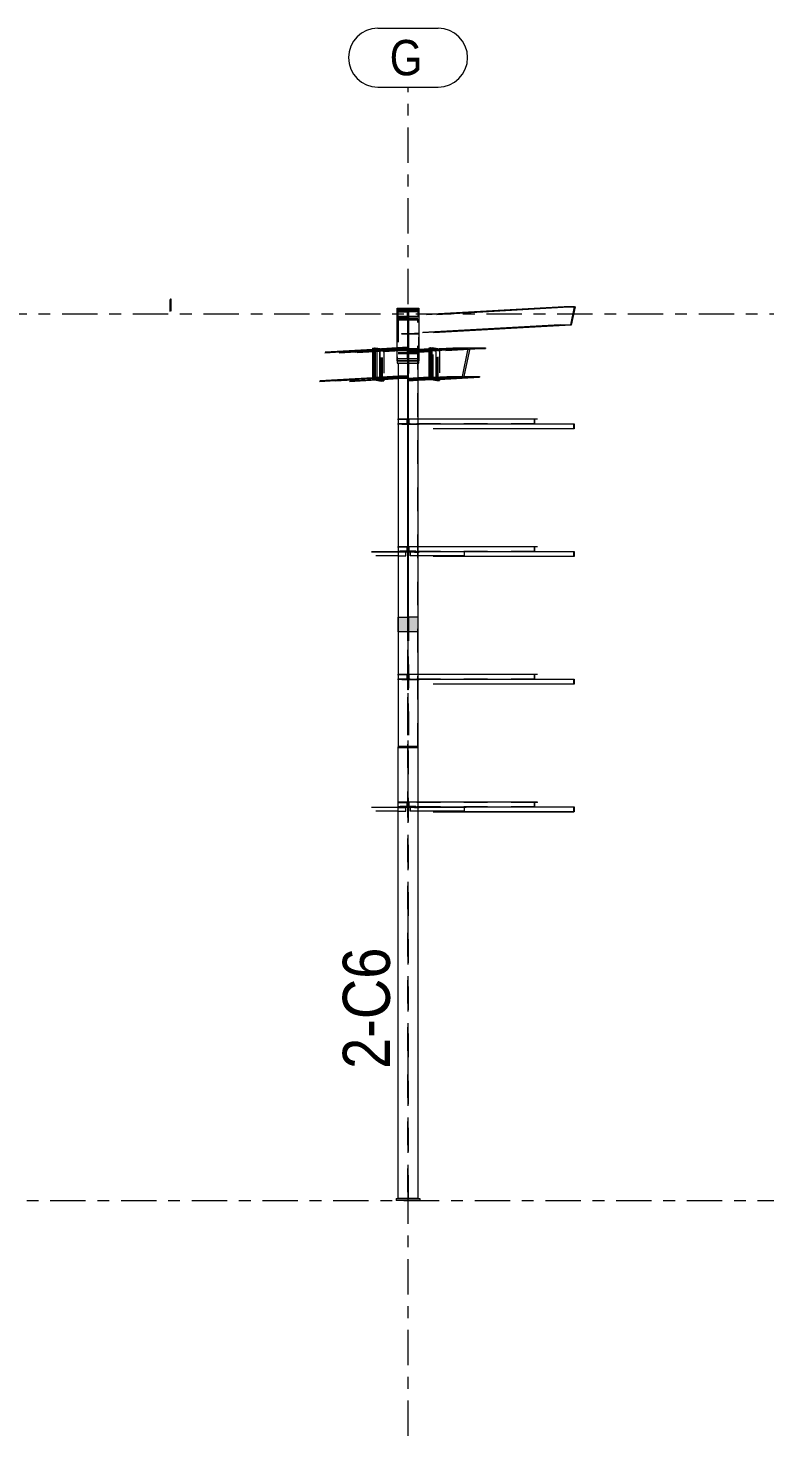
# Model space of a CAD drawing. Header units: millimetres. Extents: x -38 to 785, y -178 to 396.
# Drawn here: x 645.5 to 708.7, y -3.3 to 116.1 of the extents above; entities that cross this region are included whole.
import ezdxf

# ---------------------------------------------------------------- set-up
doc = ezdxf.new("R2010")
doc.units = ezdxf.units.MM
for name, pattern in [('XKITLINE00', [0]), ('XKITLINE02', [4, 2, -2]), ('XKITLINE03', [6, 3, -1, 1, -1])]:
    doc.linetypes.add(name, pattern=pattern)
for name, color, linetype, lineweight in [('Part', 2, 'Continuous', 0), ('PartMark', 7, 'Continuous', 0), ('S-grid', 1, 'Continuous', 0)]:
    doc.layers.add(name, color=color, linetype=linetype, lineweight=lineweight)
doc.styles.add('ARIAL', font='ARIAL.TTF')

# ---------------------------------------------------------------- blocks, each defined once
blk = doc.blocks.new('*A3')
at = {"layer": 'Part'}
blk.add_hatch(color=3, dxfattribs=at).paths.add_polyline_path([(677.67, 88.11), (677.67, 88.83), (677.74, 88.83), (677.74, 88.11)], flags=17)
blk = doc.blocks.new('*A4')
at = {"layer": 'Part'}
blk.add_hatch(color=3, dxfattribs=at).paths.add_polyline_path([(657.56, 93.13), (657.6, 93.12), (657.62, 93.09), (657.61, 93.05), (657.57, 93.03), (657.54, 93.04), (657.52, 93.08), (657.53, 93.11)], flags=17)
blk = doc.blocks.new('*A5')
at = {"layer": 'Part'}
blk.add_hatch(color=3, dxfattribs=at).paths.add_polyline_path([(676.79, 87.9), (676.79, 88.11), (678.62, 88.11), (678.62, 87.9)], flags=17)
blk = doc.blocks.new('*A6')
at = {"layer": 'Part'}
blk.add_hatch(color=3, dxfattribs=at).paths.add_polyline_path([(676.79, 87.69), (676.79, 87.9), (678.62, 87.9), (678.62, 87.69)], flags=17)
blk = doc.blocks.new('*A7')
at = {"layer": 'Part'}
blk.add_hatch(color=3, dxfattribs=at).paths.add_polyline_path([(690.94, 92.47), (690.94, 92.48), (691.87, 92.48), (691.55, 90.93), (690.62, 90.93), (690.62, 90.95), (691.51, 90.95), (691.83, 92.47)], flags=17)
blk = doc.blocks.new('*A8')
at = {"layer": 'Part'}
blk.add_hatch(color=3, dxfattribs=at).paths.add_polyline_path([(688.45, 82.94), (688.45, 82.56), (691.81, 82.56), (691.81, 82.14), (691.53, 82.14), (691.53, 82.15), (691.78, 82.15), (691.78, 82.54), (688.42, 82.54), (688.42, 82.96), (688.7, 82.96), (688.7, 82.94)], flags=17)
blk = doc.blocks.new('*A9')
at = {"layer": 'Part'}
blk.add_hatch(color=3, dxfattribs=at).paths.add_polyline_path([(688.45, 72.11), (688.45, 71.72), (691.81, 71.72), (691.81, 71.31), (691.53, 71.31), (691.53, 71.32), (691.78, 71.32), (691.78, 71.71), (688.42, 71.71), (688.42, 72.12), (688.7, 72.12), (688.7, 72.11)], flags=17)
blk = doc.blocks.new('*A10')
at = {"layer": 'Part'}
blk.add_hatch(color=3, dxfattribs=at).paths.add_polyline_path([(688.45, 61.28), (688.45, 60.89), (691.81, 60.89), (691.81, 60.47), (691.53, 60.47), (691.53, 60.49), (691.78, 60.49), (691.78, 60.87), (688.42, 60.87), (688.42, 61.29), (688.7, 61.29), (688.7, 61.28)], flags=17)
blk = doc.blocks.new('*A11')
at = {"layer": 'Part'}
blk.add_hatch(color=3, dxfattribs=at).paths.add_polyline_path([(688.45, 50.44), (688.45, 50.06), (691.81, 50.06), (691.81, 49.64), (691.53, 49.64), (691.53, 49.65), (691.78, 49.65), (691.78, 50.04), (688.42, 50.04), (688.42, 50.46), (688.7, 50.46), (688.7, 50.44)], flags=17)
blk = doc.blocks.new('*A12')
at = {"layer": 'Part'}
blk.add_hatch(color=3, dxfattribs=at).paths.add_polyline_path([(681.48, 88.94), (681.5, 89.01), (684.29, 89.01), (684.27, 88.94), (682.94, 88.94), (682.44, 86.58), (683.78, 86.58), (683.76, 86.5), (680.97, 86.5), (680.99, 86.58), (682.32, 86.58), (682.82, 88.94)], flags=17)
blk = doc.blocks.new('*A58')
at = {"layer": 'Part'}
blk.add_hatch(color=3, dxfattribs=at).paths.add_polyline_path([(677.75, 87.69), (677.75, 66.14), (678.54, 66.14), (678.54, 64.91), (676.88, 64.91), (676.88, 66.14), (677.67, 66.14), (677.67, 87.69)], flags=17)
blk = doc.blocks.new('*A91')
at = {"layer": 'Part'}
blk.add_hatch(color=3, dxfattribs=at).paths.add_polyline_path([(676.88, 92.07), (676.88, 92.18), (678.54, 92.18), (678.54, 92.07), (677.74, 92.07), (677.74, 88.94), (678.54, 88.94), (678.54, 88.83), (676.88, 88.83), (676.88, 88.94), (677.67, 88.94), (677.67, 92.07)], flags=17)
blk = doc.blocks.new('*A174')
at = {"layer": 'S-grid', "color": 1, "linetype": 'XKITLINE03', "lineweight": 0}
blk.add_line((594.36, 91.88), (708.74, 91.88), dxfattribs=at)
blk = doc.blocks.new('*A175')
at = {"layer": 'S-grid', "color": 1, "linetype": 'XKITLINE03', "lineweight": 0}
blk.add_line((-0.64, 16.67), (708.74, 16.67), dxfattribs=at)
blk = doc.blocks.new('*A193')
at = {"layer": 'Part', "color": 2, "linetype": 'XKITLINE00', "lineweight": 0}
for p, q in [((674.72, 88.8), (670.65, 88.56)), ((674.72, 88.87), (670.67, 88.63)), ((674.72, 88.73), (671.87, 88.56)), ((674.72, 86.39), (670.2, 86.12)), ((674.72, 86.46), (670.21, 86.2)), ((675.04, 86.26), (672.75, 86.12))]:
    blk.add_line(p, q, dxfattribs=at)
at = {"layer": 'Part', "color": 7, "linetype": 'XKITLINE02', "lineweight": 0}
for p, q in [((675.08, 88.74), (671.98, 88.56)), ((675.38, 88.69), (673.2, 88.56)), ((673.22, 88.63), (675.38, 88.76)), ((674.76, 88.88), (674.72, 88.87)), ((674.76, 88.8), (674.72, 88.8)), ((675.06, 88.75), (674.72, 88.73)), ((675.38, 88.76), (674.76, 88.88)), ((674.76, 88.88), (674.76, 88.8)), ((674.76, 88.8), (675.06, 88.75)), ((675.06, 88.75), (675.06, 86.41)), ((675.08, 86.4), (675.08, 88.74)), ((675.08, 88.74), (675.38, 88.69)), ((675.38, 88.69), (675.38, 88.76)), ((675.06, 86.41), (671.43, 86.2)), ((671.54, 86.2), (675.08, 86.4)), ((672.76, 86.2), (675.38, 86.35)), ((674.76, 86.46), (674.72, 86.46)), ((674.76, 86.39), (674.72, 86.39)), ((675.06, 86.41), (674.76, 86.46)), ((674.76, 86.46), (674.76, 86.39)), ((674.76, 86.39), (675.38, 86.28)), ((675.38, 86.28), (675.04, 86.26)), ((675.38, 86.35), (675.08, 86.4)), ((675.38, 86.28), (675.38, 86.35))]:
    blk.add_line(p, q, dxfattribs=at)
blk = doc.blocks.new('*A195')
at = {"layer": 'Part', "color": 2, "linetype": 'XKITLINE00', "lineweight": 0}
for p, q in [((677.67, 88.11), (677.67, 88.83)), ((677.67, 88.83), (677.74, 88.83)), ((677.74, 88.83), (677.74, 88.11)), ((677.74, 88.11), (677.67, 88.11))]:
    blk.add_line(p, q, dxfattribs=at)
at = {"layer": 'Part', "color": 7, "linetype": 'XKITLINE02', "lineweight": 0}
for p, q in [((677.67, 88.76), (677.74, 88.76)), ((677.67, 88.67), (677.74, 88.67))]:
    blk.add_line(p, q, dxfattribs=at)
blk = doc.blocks.new('*A196')
at = {"layer": 'Part', "color": 2, "linetype": 'XKITLINE00', "lineweight": 0}
for p, q in [((657.53, 93.11), (657.52, 93.08)), ((657.52, 92.09), (657.52, 93.08)), ((657.52, 93.08), (657.54, 93.04)), ((657.56, 93.13), (657.53, 93.11)), ((657.54, 93.04), (657.57, 93.03)), ((657.6, 93.12), (657.56, 93.13)), ((657.57, 93.03), (657.61, 93.05)), ((657.62, 93.09), (657.6, 93.12)), ((657.61, 93.05), (657.62, 93.09)), ((657.62, 92.1), (657.62, 93.09))]:
    blk.add_line(p, q, dxfattribs=at)
blk = doc.blocks.new('*A197')
at = {"layer": 'Part', "color": 2, "linetype": 'XKITLINE00', "lineweight": 0}
for p, q in [((676.79, 87.9), (676.79, 92.37)), ((676.79, 92.37), (678.62, 92.37)), ((678.62, 92.37), (678.62, 87.9)), ((676.79, 88.11), (678.62, 88.11)), ((678.62, 87.9), (676.79, 87.9))]:
    blk.add_line(p, q, dxfattribs=at)
at = {"layer": 'Part', "color": 7, "linetype": 'XKITLINE02', "lineweight": 0}
blk.add_line((676.79, 92.24), (678.62, 92.24), dxfattribs=at)
blk = doc.blocks.new('*A198')
at = {"layer": 'Part', "color": 7, "linetype": 'XKITLINE02', "lineweight": 0}
for p, q in [((676.79, 92.24), (676.79, 87.9)), ((678.62, 92.24), (676.79, 92.24)), ((676.79, 92.11), (678.62, 92.11)), ((678.62, 87.9), (678.62, 92.24))]:
    blk.add_line(p, q, dxfattribs=at)
at = {"layer": 'Part', "color": 2, "linetype": 'XKITLINE00', "lineweight": 0}
for p, q in [((676.79, 87.9), (676.79, 87.69)), ((676.79, 87.9), (678.62, 87.9)), ((676.79, 87.69), (678.62, 87.69)), ((678.62, 87.69), (678.62, 87.9))]:
    blk.add_line(p, q, dxfattribs=at)
blk = doc.blocks.new('*A199')
at = {"layer": 'Part', "color": 7, "linetype": 'XKITLINE02', "lineweight": 0}
for p, q in [((678.62, 88.86), (677.75, 88.82)), ((677.75, 88.82), (677.75, 86.18)), ((678.62, 88.79), (677.75, 88.74)), ((677.75, 88.67), (680.1, 88.79)), ((677.75, 88.67), (679.84, 88.78)), ((678.62, 88.72), (677.75, 88.67)), ((677.75, 88.6), (680.1, 88.72)), ((679.54, 88.91), (679.51, 88.91)), ((679.54, 88.84), (679.51, 88.83)), ((679.81, 88.78), (679.51, 88.76)), ((679.54, 88.84), (679.54, 88.91)), ((680.1, 88.79), (679.54, 88.91)), ((679.54, 88.84), (679.81, 88.78)), ((679.81, 86.44), (679.81, 88.78)), ((679.84, 88.78), (680.1, 88.72)), ((679.84, 86.44), (679.84, 88.78)), ((680.1, 88.72), (680.1, 88.79)), ((678.54, 86.45), (677.75, 86.4)), ((677.75, 86.33), (679.81, 86.44)), ((677.75, 86.33), (679.84, 86.44)), ((677.75, 86.26), (680.1, 86.38)), ((678.54, 86.37), (677.75, 86.33)), ((678.54, 86.23), (677.75, 86.18)), ((679.54, 86.5), (679.51, 86.5)), ((679.54, 86.42), (679.51, 86.42)), ((679.54, 86.42), (679.54, 86.5)), ((679.81, 86.44), (679.54, 86.5)), ((679.54, 86.42), (680.1, 86.31)), ((680.1, 86.31), (679.79, 86.29)), ((680.1, 86.38), (679.84, 86.44)), ((680.1, 86.31), (680.1, 86.38))]:
    blk.add_line(p, q, dxfattribs=at)
at = {"layer": 'Part', "color": 2, "linetype": 'XKITLINE00', "lineweight": 0}
for p, q in [((679.51, 88.91), (678.62, 88.86)), ((679.51, 88.83), (678.62, 88.79)), ((679.51, 88.76), (678.62, 88.72)), ((679.51, 86.5), (678.54, 86.45)), ((679.51, 86.42), (678.54, 86.37)), ((679.79, 86.29), (678.54, 86.23))]:
    blk.add_line(p, q, dxfattribs=at)
blk = doc.blocks.new('*A200')
at = {"layer": 'Part', "color": 2, "linetype": 'XKITLINE00', "lineweight": 0}
for p, q in [((677.67, 92.18), (677.67, 92.37)), ((677.67, 92.37), (677.75, 92.37)), ((677.75, 92.37), (677.75, 92.18))]:
    blk.add_line(p, q, dxfattribs=at)
at = {"layer": 'Part', "color": 7, "linetype": 'XKITLINE02', "lineweight": 0}
for p, q in [((677.67, 91.72), (677.67, 92.18)), ((677.75, 92.18), (677.75, 91.72)), ((677.75, 91.83), (677.67, 91.83)), ((677.67, 91.78), (677.75, 91.78)), ((677.75, 91.72), (677.67, 91.72))]:
    blk.add_line(p, q, dxfattribs=at)
blk = doc.blocks.new('*A201')
at = {"layer": 'Part', "color": 7, "linetype": 'XKITLINE02', "lineweight": 0}
for p, q in [((677.69, 82.5), (677.73, 82.5)), ((677.69, 81.67), (677.69, 82.5)), ((677.69, 82.5), (677.73, 82.5)), ((677.73, 82.5), (677.73, 81.67)), ((677.73, 81.67), (677.69, 81.67))]:
    blk.add_line(p, q, dxfattribs=at)
blk = doc.blocks.new('*A202')
at = {"layer": 'Part', "color": 7, "linetype": 'XKITLINE02', "lineweight": 0}
for p, q in [((677.17, 82.54), (678.25, 82.54)), ((677.17, 82.5), (677.17, 82.54)), ((677.17, 82.5), (677.17, 82.54)), ((678.25, 82.5), (677.17, 82.5)), ((678.25, 82.54), (678.25, 82.5)), ((678.65, 82.54), (678.25, 82.54)), ((678.25, 82.54), (678.25, 82.5)), ((678.54, 82.5), (678.25, 82.5))]:
    blk.add_line(p, q, dxfattribs=at)
at = {"layer": 'Part', "color": 2, "linetype": 'XKITLINE00', "lineweight": 0}
blk.add_line((678.65, 82.5), (678.54, 82.5), dxfattribs=at)
blk = doc.blocks.new('*A203')
at = {"layer": 'Part', "color": 2, "linetype": 'XKITLINE00', "lineweight": 0}
for p, q in [((674.72, 86.31), (674.72, 88.97)), ((674.72, 88.97), (674.83, 88.97)), ((674.83, 86.32), (674.83, 88.97)), ((674.85, 88.97), (674.83, 88.97)), ((674.83, 86.32), (674.72, 86.31)), ((674.72, 86.31), (675.42, 86.18)), ((675.52, 86.19), (674.83, 86.32)), ((675.42, 86.18), (675.52, 86.19)), ((675.52, 86.19), (675.52, 86.19))]:
    blk.add_line(p, q, dxfattribs=at)
at = {"layer": 'Part', "color": 7, "linetype": 'XKITLINE02', "lineweight": 0}
for p, q in [((675.42, 88.84), (674.72, 88.97)), ((675.52, 88.84), (674.85, 88.97)), ((675.42, 86.18), (675.42, 88.84)), ((675.52, 88.84), (675.42, 88.84)), ((675.52, 86.19), (675.52, 88.84))]:
    blk.add_line(p, q, dxfattribs=at)
blk = doc.blocks.new('*A204')
at = {"layer": 'Part', "color": 2, "linetype": 'XKITLINE00', "lineweight": 0}
for p, q in [((674.85, 88.97), (674.95, 88.98)), ((674.85, 86.32), (674.85, 88.97)), ((674.95, 86.33), (674.95, 88.98)), ((675.33, 88.91), (674.95, 88.98)), ((674.95, 86.33), (674.85, 86.32)), ((674.85, 86.32), (675.54, 86.19)), ((675.65, 86.2), (674.95, 86.33)), ((675.54, 86.19), (675.65, 86.2)), ((675.65, 86.29), (675.65, 86.2))]:
    blk.add_line(p, q, dxfattribs=at)
at = {"layer": 'Part', "color": 7, "linetype": 'XKITLINE02', "lineweight": 0}
for p, q in [((675.54, 88.84), (674.85, 88.97)), ((675.65, 88.85), (675.33, 88.91)), ((675.54, 88.84), (675.65, 88.85)), ((675.54, 86.19), (675.54, 88.84)), ((675.65, 88.85), (675.65, 86.29))]:
    blk.add_line(p, q, dxfattribs=at)
blk = doc.blocks.new('*A205')
at = {"layer": 'Part', "color": 2, "linetype": 'XKITLINE00', "lineweight": 0}
for p, q in [((676.79, 89), (675, 88.89)), ((676.79, 88.92), (675, 88.82)), ((675, 88.82), (675, 88.89)), ((675.29, 88.76), (675, 88.82)), ((676.79, 88.85), (675.29, 88.76)), ((675.29, 88.76), (675.29, 86.5)), ((676.88, 86.59), (675, 86.48)), ((676.88, 86.51), (675, 86.4)), ((675, 86.4), (675, 86.48)), ((675.61, 86.29), (675, 86.4)), ((676.88, 86.36), (675.61, 86.29))]:
    blk.add_line(p, q, dxfattribs=at)
at = {"layer": 'Part', "color": 7, "linetype": 'XKITLINE02', "lineweight": 0}
for p, q in [((675, 88.89), (675.61, 88.78)), ((675.31, 88.76), (677.67, 88.89)), ((675.61, 88.7), (675.31, 88.76)), ((675.31, 88.76), (675.31, 86.42)), ((675.61, 88.78), (677.67, 88.9)), ((675.61, 88.7), (677.67, 88.82)), ((675.61, 88.78), (675.61, 88.7)), ((677.67, 89.05), (676.79, 89)), ((677.67, 88.97), (676.79, 88.92)), ((677.67, 88.9), (676.79, 88.85)), ((677.67, 89.05), (677.67, 86.41)), ((675, 86.48), (675.29, 86.42)), ((675.29, 86.42), (677.67, 86.56)), ((675.29, 86.5), (675.29, 86.42)), ((675.31, 86.42), (677.67, 86.56)), ((675.31, 86.42), (675.61, 86.36)), ((677.67, 86.49), (675.61, 86.36)), ((675.61, 86.36), (675.61, 86.29)), ((677.67, 86.64), (676.88, 86.59)), ((677.67, 86.56), (676.88, 86.51)), ((677.67, 86.41), (676.88, 86.36))]:
    blk.add_line(p, q, dxfattribs=at)
blk = doc.blocks.new('*A206')
at = {"layer": 'Part', "color": 2, "linetype": 'XKITLINE00', "lineweight": 0}
for p, q in [((679.63, 86.36), (679.63, 89.01)), ((679.63, 89.01), (679.74, 89.01)), ((679.74, 86.36), (679.74, 89.01)), ((680.1, 88.94), (679.74, 89.01)), ((679.74, 86.36), (679.63, 86.36)), ((679.63, 86.36), (680.27, 86.22)), ((680.38, 86.23), (679.74, 86.36)), ((680.27, 86.22), (680.38, 86.23)), ((680.38, 86.32), (680.38, 86.23))]:
    blk.add_line(p, q, dxfattribs=at)
at = {"layer": 'Part', "color": 7, "linetype": 'XKITLINE02', "lineweight": 0}
for p, q in [((679.63, 89.01), (680.27, 88.88)), ((680.38, 88.88), (680.1, 88.94)), ((680.27, 86.22), (680.27, 88.88)), ((680.27, 88.88), (680.38, 88.88)), ((680.38, 88.88), (680.38, 86.32))]:
    blk.add_line(p, q, dxfattribs=at)
blk = doc.blocks.new('*A207')
at = {"layer": 'Part', "color": 2, "linetype": 'XKITLINE00', "lineweight": 0}
for p, q in [((679.51, 89), (679.62, 89.01)), ((679.51, 86.35), (679.51, 89)), ((679.62, 86.36), (679.62, 89.01)), ((679.63, 89), (679.62, 89.01)), ((679.62, 86.36), (679.51, 86.35)), ((679.51, 86.35), (680.14, 86.22)), ((680.25, 86.22), (679.62, 86.36)), ((680.14, 86.22), (680.25, 86.22)), ((680.25, 86.22), (680.25, 86.23))]:
    blk.add_line(p, q, dxfattribs=at)
at = {"layer": 'Part', "color": 7, "linetype": 'XKITLINE02', "lineweight": 0}
for p, q in [((679.51, 89), (680.14, 88.87)), ((680.25, 88.87), (679.63, 89)), ((680.14, 86.22), (680.14, 88.87)), ((680.25, 88.87), (680.14, 88.87)), ((680.25, 86.23), (680.25, 88.87))]:
    blk.add_line(p, q, dxfattribs=at)
blk = doc.blocks.new('*A208')
at = {"layer": 'Part', "color": 2, "linetype": 'XKITLINE00', "lineweight": 0}
for p, q in [((670.82, 88.65), (670.82, 88.64)), ((670.86, 88.65), (670.86, 88.65))]:
    blk.add_line(p, q, dxfattribs=at)
at = {"layer": 'Part', "color": 7, "linetype": 'XKITLINE02', "lineweight": 0}
for p, q in [((670.82, 88.64), (670.82, 88.63)), ((670.86, 88.64), (670.82, 88.64)), ((670.86, 88.65), (670.86, 88.64)), ((670.86, 88.63), (670.86, 88.64))]:
    blk.add_line(p, q, dxfattribs=at)
blk = doc.blocks.new('*A209')
at = {"layer": 'Part', "color": 7, "linetype": 'XKITLINE02', "lineweight": 0}
for p, q in [((677.75, 92.11), (677.67, 92.11)), ((677.67, 92.11), (677.67, 90.22)), ((677.75, 90.22), (677.75, 92.11)), ((677.67, 91.54), (677.75, 91.54)), ((677.75, 91.34), (677.67, 91.34)), ((677.67, 90.22), (677.75, 90.22))]:
    blk.add_line(p, q, dxfattribs=at)
blk = doc.blocks.new('*A210')
at = {"layer": 'Part', "color": 7, "linetype": 'XKITLINE02', "lineweight": 0}
for p, q in [((677.69, 89.34), (677.69, 90.17)), ((677.69, 90.17), (677.73, 90.17)), ((677.73, 90.17), (677.73, 90.17)), ((677.73, 90.17), (677.73, 89.34)), ((677.73, 89.34), (677.69, 89.34))]:
    blk.add_line(p, q, dxfattribs=at)
blk = doc.blocks.new('*A211')
at = {"layer": 'Part', "color": 7, "linetype": 'XKITLINE02', "lineweight": 0}
for p, q in [((677.17, 90.22), (678.25, 90.22)), ((677.17, 90.17), (677.17, 90.22)), ((677.17, 90.17), (677.17, 90.22)), ((678.25, 90.17), (677.17, 90.17)), ((678.25, 90.22), (678.25, 90.17)), ((678.62, 90.22), (678.25, 90.22)), ((678.25, 90.22), (678.25, 90.17)), ((678.62, 90.17), (678.25, 90.17))]:
    blk.add_line(p, q, dxfattribs=at)
at = {"layer": 'Part', "color": 2, "linetype": 'XKITLINE00', "lineweight": 0}
for p, q in [((678.65, 90.22), (678.62, 90.22)), ((678.65, 90.17), (678.62, 90.17))]:
    blk.add_line(p, q, dxfattribs=at)
blk = doc.blocks.new('*A212')
at = {"layer": 'Part', "color": 2, "linetype": 'XKITLINE00', "lineweight": 0}
for p, q in [((690.94, 92.47), (679.26, 91.81)), ((690.94, 92.48), (679.27, 91.83)), ((691.83, 92.47), (680.16, 91.81)), ((690.94, 92.48), (691.87, 92.48)), ((690.94, 92.47), (690.94, 92.48)), ((691.83, 92.47), (690.94, 92.47)), ((691.51, 90.95), (691.83, 92.47)), ((691.87, 92.48), (691.55, 90.93)), ((690.62, 90.93), (678.94, 90.28)), ((690.62, 90.95), (678.95, 90.29)), ((691.55, 90.93), (679.87, 90.28)), ((690.62, 90.93), (690.62, 90.95)), ((690.62, 90.95), (691.51, 90.95)), ((691.55, 90.93), (690.62, 90.93))]:
    blk.add_line(p, q, dxfattribs=at)
at = {"layer": 'Part', "color": 7, "linetype": 'XKITLINE02', "lineweight": 0}
for p, q in [((691.87, 92.48), (680.2, 91.83)), ((691.51, 90.95), (679.84, 90.3))]:
    blk.add_line(p, q, dxfattribs=at)
blk = doc.blocks.new('*A213')
at = {"layer": 'Part', "color": 7, "linetype": 'XKITLINE02', "lineweight": 0}
for p, q in [((677.78, 82.54), (677.78, 82.96)), ((678.54, 82.96), (677.78, 82.96)), ((678.54, 82.54), (677.78, 82.54)), ((677.79, 82.56), (677.79, 82.94)), ((688.45, 82.94), (677.79, 82.94)), ((688.45, 82.56), (677.79, 82.56)), ((677.84, 82.94), (677.84, 82.96))]:
    blk.add_line(p, q, dxfattribs=at)
at = {"layer": 'Part', "color": 2, "linetype": 'XKITLINE00', "lineweight": 0}
for p, q in [((688.7, 82.96), (678.54, 82.96)), ((691.78, 82.54), (678.54, 82.54)), ((688.42, 82.54), (688.42, 82.96)), ((688.7, 82.94), (688.45, 82.94)), ((688.45, 82.56), (688.45, 82.94)), ((688.45, 82.56), (691.81, 82.56)), ((688.7, 82.94), (688.7, 82.96)), ((691.78, 82.15), (691.78, 82.54)), ((691.81, 82.56), (691.81, 82.14)), ((679.85, 82.15), (691.78, 82.15)), ((691.81, 82.14), (679.85, 82.14)), ((691.53, 82.14), (691.53, 82.15))]:
    blk.add_line(p, q, dxfattribs=at)
blk = doc.blocks.new('*A214')
at = {"layer": 'Part', "color": 7, "linetype": 'XKITLINE02', "lineweight": 0}
for p, q in [((677.78, 71.71), (677.78, 72.12)), ((678.54, 72.12), (677.78, 72.12)), ((682.11, 71.71), (677.78, 71.71)), ((677.79, 71.72), (677.79, 72.11)), ((688.45, 72.11), (677.79, 72.11)), ((688.45, 71.72), (677.79, 71.72)), ((677.84, 72.11), (677.84, 72.12))]:
    blk.add_line(p, q, dxfattribs=at)
at = {"layer": 'Part', "color": 2, "linetype": 'XKITLINE00', "lineweight": 0}
for p, q in [((688.7, 72.12), (678.54, 72.12)), ((691.78, 71.71), (682.11, 71.71)), ((688.42, 71.71), (688.42, 72.12)), ((688.7, 72.11), (688.45, 72.11)), ((688.45, 71.72), (688.45, 72.11)), ((688.45, 71.72), (691.81, 71.72)), ((688.7, 72.11), (688.7, 72.12)), ((691.78, 71.32), (691.78, 71.71)), ((691.81, 71.72), (691.81, 71.31)), ((679.85, 71.32), (691.78, 71.32)), ((691.81, 71.31), (679.85, 71.31)), ((691.53, 71.31), (691.53, 71.32))]:
    blk.add_line(p, q, dxfattribs=at)
blk = doc.blocks.new('*A215')
at = {"layer": 'Part', "color": 7, "linetype": 'XKITLINE02', "lineweight": 0}
for p, q in [((677.78, 60.87), (677.78, 61.29)), ((678.54, 61.29), (677.78, 61.29)), ((677.79, 60.89), (677.79, 61.28)), ((688.45, 61.28), (677.79, 61.28)), ((677.84, 61.28), (677.84, 61.29)), ((678.54, 60.87), (677.78, 60.87)), ((688.45, 60.89), (677.79, 60.89))]:
    blk.add_line(p, q, dxfattribs=at)
at = {"layer": 'Part', "color": 2, "linetype": 'XKITLINE00', "lineweight": 0}
for p, q in [((688.7, 61.29), (678.54, 61.29)), ((688.42, 60.87), (688.42, 61.29)), ((688.7, 61.28), (688.45, 61.28)), ((688.45, 60.89), (688.45, 61.28)), ((688.7, 61.28), (688.7, 61.29)), ((691.78, 60.87), (678.54, 60.87)), ((679.85, 60.49), (691.78, 60.49)), ((691.81, 60.47), (679.85, 60.47)), ((688.45, 60.89), (691.81, 60.89)), ((691.53, 60.47), (691.53, 60.49)), ((691.78, 60.49), (691.78, 60.87)), ((691.81, 60.89), (691.81, 60.47))]:
    blk.add_line(p, q, dxfattribs=at)
blk = doc.blocks.new('*A216')
at = {"layer": 'Part', "color": 7, "linetype": 'XKITLINE02', "lineweight": 0}
for p, q in [((677.78, 50.04), (677.78, 50.46)), ((678.54, 50.46), (677.78, 50.46)), ((677.79, 50.06), (677.79, 50.44)), ((688.45, 50.44), (677.79, 50.44)), ((677.84, 50.44), (677.84, 50.46)), ((682.11, 50.04), (677.78, 50.04)), ((688.45, 50.06), (677.79, 50.06))]:
    blk.add_line(p, q, dxfattribs=at)
at = {"layer": 'Part', "color": 2, "linetype": 'XKITLINE00', "lineweight": 0}
for p, q in [((688.7, 50.46), (678.54, 50.46)), ((688.42, 50.04), (688.42, 50.46)), ((688.7, 50.44), (688.45, 50.44)), ((688.45, 50.06), (688.45, 50.44)), ((688.7, 50.44), (688.7, 50.46)), ((679.85, 49.65), (691.78, 49.65)), ((691.81, 49.64), (679.85, 49.64)), ((688.42, 50.04), (682.11, 50.04)), ((691.78, 50.04), (688.42, 50.04)), ((688.45, 50.06), (691.81, 50.06)), ((691.53, 49.64), (691.53, 49.65)), ((691.78, 49.65), (691.78, 50.04)), ((691.81, 50.06), (691.81, 49.64))]:
    blk.add_line(p, q, dxfattribs=at)
blk = doc.blocks.new('*A217')
at = {"layer": 'Part', "color": 2, "linetype": 'XKITLINE00', "lineweight": 0}
for p, q in [((679.78, 88.92), (681.5, 89.01)), ((679.78, 88.85), (681.48, 88.94)), ((679.78, 88.85), (679.78, 88.92)), ((680.05, 88.79), (679.78, 88.85)), ((680.05, 88.79), (682.82, 88.94)), ((680.05, 88.79), (680.05, 86.53)), ((681.48, 88.94), (681.5, 89.01)), ((682.82, 88.94), (681.48, 88.94)), ((681.5, 89.01), (684.29, 89.01)), ((682.32, 86.58), (682.82, 88.94)), ((682.94, 88.94), (682.44, 86.58)), ((684.27, 88.94), (682.92, 88.87)), ((682.94, 88.94), (684.27, 88.94)), ((684.29, 89.01), (684.27, 88.94)), ((679.78, 86.51), (680.99, 86.58)), ((679.78, 86.44), (679.78, 86.51)), ((679.78, 86.44), (680.97, 86.5)), ((680.34, 86.32), (679.78, 86.44)), ((680.34, 86.32), (683.76, 86.5)), ((680.97, 86.5), (680.99, 86.58)), ((683.76, 86.5), (680.97, 86.5)), ((680.99, 86.58), (682.32, 86.58)), ((682.44, 86.58), (683.78, 86.58)), ((683.78, 86.58), (683.76, 86.5))]:
    blk.add_line(p, q, dxfattribs=at)
at = {"layer": 'Part', "color": 7, "linetype": 'XKITLINE02', "lineweight": 0}
for p, q in [((679.78, 88.92), (680.34, 88.81)), ((680.07, 88.79), (682.94, 88.94)), ((680.34, 88.73), (680.07, 88.79)), ((680.07, 88.79), (680.07, 86.45)), ((680.34, 88.81), (684.29, 89.01)), ((682.92, 88.87), (680.34, 88.73)), ((680.34, 88.81), (680.34, 88.73)), ((679.78, 86.51), (680.05, 86.46)), ((680.05, 86.46), (682.32, 86.58)), ((680.05, 86.53), (680.05, 86.46)), ((680.07, 86.45), (682.44, 86.58)), ((680.07, 86.45), (680.34, 86.39)), ((680.34, 86.39), (683.78, 86.58)), ((680.34, 86.39), (680.34, 86.32))]:
    blk.add_line(p, q, dxfattribs=at)
blk = doc.blocks.new('*A418')
at = {"layer": 'Part', "color": 7, "linetype": 'XKITLINE02', "lineweight": 0}
for p, q in [((677.75, 88.43), (677.67, 88.43)), ((677.67, 88.43), (677.67, 87.69)), ((677.67, 88.39), (677.75, 88.39)), ((677.75, 87.69), (677.75, 88.43)), ((677.67, 66.14), (677.67, 55.18)), ((677.75, 66.14), (677.75, 55.18)), ((678.54, 55.18), (676.88, 55.18))]:
    blk.add_line(p, q, dxfattribs=at)
at = {"layer": 'Part', "color": 2, "linetype": 'XKITLINE00', "lineweight": 0}
for p, q in [((677.67, 87.69), (677.75, 87.69)), ((677.67, 87.69), (677.67, 66.14)), ((677.75, 66.14), (677.75, 87.69)), ((676.88, 64.91), (676.88, 66.14)), ((676.88, 66.14), (677.67, 66.14)), ((678.54, 66.14), (677.75, 66.14)), ((678.54, 66.14), (678.54, 64.91)), ((676.88, 64.91), (676.88, 55.16)), ((678.54, 64.91), (676.88, 64.91)), ((678.54, 64.91), (678.54, 55.16)), ((676.88, 55.16), (678.54, 55.16))]:
    blk.add_line(p, q, dxfattribs=at)
blk = doc.blocks.new('*A419')
at = {"layer": 'Part', "color": 2, "linetype": 'XKITLINE00', "lineweight": 0}
for p, q in [((676.71, 16.83), (678.71, 16.83)), ((676.71, 16.83), (676.71, 16.67)), ((678.71, 16.83), (678.71, 16.67)), ((678.71, 16.67), (676.71, 16.67))]:
    blk.add_line(p, q, dxfattribs=at)
blk = doc.blocks.new('*A420')
at = {"layer": 'Part', "color": 2, "linetype": 'XKITLINE00', "lineweight": 0}
for p, q in [((674.62, 50.04), (676.88, 50.04)), ((676.88, 50.02), (674.62, 50.02)), ((676.88, 49.71), (674.98, 49.71))]:
    blk.add_line(p, q, dxfattribs=at)
at = {"layer": 'Part', "color": 7, "linetype": 'XKITLINE02', "lineweight": 0}
for p, q in [((677.52, 50.04), (676.88, 50.04)), ((676.88, 50.02), (677.5, 50.02)), ((676.88, 49.71), (677.52, 49.71)), ((677.23, 50.02), (677.23, 50.04)), ((677.5, 50.02), (677.5, 49.71)), ((677.52, 49.71), (677.52, 50.04))]:
    blk.add_line(p, q, dxfattribs=at)
blk = doc.blocks.new('*A421')
at = {"layer": 'Part', "color": 7, "linetype": 'XKITLINE02', "lineweight": 0}
for p, q in [((677.17, 60.87), (678.25, 60.87)), ((677.17, 60.83), (677.17, 60.87)), ((677.17, 60.83), (677.17, 60.87)), ((678.25, 60.83), (677.17, 60.83)), ((678.25, 60.87), (678.25, 60.83)), ((678.65, 60.87), (678.25, 60.87)), ((678.25, 60.87), (678.25, 60.83)), ((678.54, 60.83), (678.25, 60.83))]:
    blk.add_line(p, q, dxfattribs=at)
at = {"layer": 'Part', "color": 2, "linetype": 'XKITLINE00', "lineweight": 0}
blk.add_line((678.65, 60.83), (678.54, 60.83), dxfattribs=at)
blk = doc.blocks.new('*A422')
at = {"layer": 'Part', "color": 7, "linetype": 'XKITLINE02', "lineweight": 0}
for p, q in [((677.69, 60.83), (677.73, 60.83)), ((677.69, 60), (677.69, 60.83)), ((677.69, 60.83), (677.73, 60.83)), ((677.73, 60), (677.69, 60)), ((677.73, 60.83), (677.73, 60))]:
    blk.add_line(p, q, dxfattribs=at)
blk = doc.blocks.new('*A423')
at = {"layer": 'Part', "color": 7, "linetype": 'XKITLINE02', "lineweight": 0}
for p, q in [((677.17, 50.04), (678.25, 50.04)), ((677.17, 50), (677.17, 50.04)), ((677.17, 50), (677.17, 50.04)), ((678.25, 50), (677.17, 50)), ((678.25, 50.04), (678.25, 50)), ((678.65, 50.04), (678.25, 50.04)), ((678.25, 50.04), (678.25, 50)), ((678.25, 50), (678.65, 50))]:
    blk.add_line(p, q, dxfattribs=at)
blk = doc.blocks.new('*A424')
at = {"layer": 'Part', "color": 7, "linetype": 'XKITLINE02', "lineweight": 0}
for p, q in [((677.69, 50), (677.73, 50)), ((677.69, 49.17), (677.69, 50)), ((677.69, 50), (677.73, 50)), ((677.73, 49.17), (677.69, 49.17)), ((677.73, 50), (677.73, 49.17))]:
    blk.add_line(p, q, dxfattribs=at)
blk = doc.blocks.new('*A425')
at = {"layer": 'Part', "color": 7, "linetype": 'XKITLINE02', "lineweight": 0}
for p, q in [((678.37, 50.08), (677.75, 50.08)), ((677.75, 50.08), (677.75, 50.04)), ((677.75, 50.04), (678.37, 50.04)), ((677.87, 50.04), (677.87, 50.08)), ((678.37, 50.04), (678.37, 50.08))]:
    blk.add_line(p, q, dxfattribs=at)
blk = doc.blocks.new('*A426')
at = {"layer": 'Part', "color": 7, "linetype": 'XKITLINE02', "lineweight": 0}
for p, q in [((677.67, 50.08), (677.05, 50.08)), ((677.05, 50.08), (677.05, 50.04)), ((677.05, 50.04), (677.67, 50.04)), ((677.55, 50.04), (677.55, 50.08)), ((677.67, 50.04), (677.67, 50.08))]:
    blk.add_line(p, q, dxfattribs=at)
blk = doc.blocks.new('*A427')
at = {"layer": 'Part', "color": 7, "linetype": 'XKITLINE02', "lineweight": 0}
for p, q in [((677.89, 50.04), (677.89, 49.71)), ((678.54, 50.04), (677.89, 50.04)), ((677.89, 49.71), (677.89, 50.02)), ((678.54, 50.02), (677.89, 50.02)), ((677.89, 49.71), (677.89, 49.71)), ((678.54, 49.71), (677.89, 49.71)), ((678.02, 50.02), (678.02, 50.04)), ((682.63, 50.04), (682.11, 50.04)), ((682.49, 49.71), (682.49, 50.04))]:
    blk.add_line(p, q, dxfattribs=at)
at = {"layer": 'Part', "color": 2, "linetype": 'XKITLINE00', "lineweight": 0}
for p, q in [((682.11, 50.04), (678.54, 50.04)), ((682.63, 50.02), (678.54, 50.02)), ((682.5, 49.71), (678.54, 49.71)), ((682.5, 49.71), (682.5, 50.02)), ((682.63, 50.04), (682.63, 50.02))]:
    blk.add_line(p, q, dxfattribs=at)
blk = doc.blocks.new('*A428')
at = {"layer": 'Part', "color": 7, "linetype": 'XKITLINE02', "lineweight": 0}
for p, q in [((677.67, 55.18), (676.92, 55.18)), ((676.92, 55.18), (676.92, 55.09)), ((676.92, 55.09), (677.67, 55.09)), ((677.55, 55.18), (677.55, 55.09)), ((677.67, 55.09), (677.67, 55.18))]:
    blk.add_line(p, q, dxfattribs=at)
blk = doc.blocks.new('*A429')
at = {"layer": 'Part', "color": 7, "linetype": 'XKITLINE02', "lineweight": 0}
for p, q in [((678.5, 55.18), (677.75, 55.18)), ((677.75, 55.18), (677.75, 55.09)), ((677.75, 55.09), (678.5, 55.09)), ((677.87, 55.18), (677.87, 55.09)), ((678.5, 55.09), (678.5, 55.18))]:
    blk.add_line(p, q, dxfattribs=at)
blk = doc.blocks.new('*A430')
at = {"layer": 'Part', "color": 2, "linetype": 'XKITLINE00', "lineweight": 0}
for p, q in [((674.62, 71.71), (676.88, 71.71)), ((676.88, 71.69), (674.62, 71.69)), ((676.88, 71.37), (674.98, 71.37))]:
    blk.add_line(p, q, dxfattribs=at)
at = {"layer": 'Part', "color": 7, "linetype": 'XKITLINE02', "lineweight": 0}
for p, q in [((677.52, 71.71), (676.88, 71.71)), ((676.88, 71.69), (677.5, 71.69)), ((677.23, 71.69), (677.23, 71.71)), ((677.5, 71.69), (677.5, 71.37)), ((677.52, 71.37), (677.52, 71.71)), ((676.88, 71.37), (677.52, 71.37))]:
    blk.add_line(p, q, dxfattribs=at)
blk = doc.blocks.new('*A431')
at = {"layer": 'Part', "color": 7, "linetype": 'XKITLINE02', "lineweight": 0}
for p, q in [((678.37, 71.75), (677.75, 71.75)), ((677.75, 71.75), (677.75, 71.71)), ((677.75, 71.71), (678.37, 71.71)), ((677.87, 71.71), (677.87, 71.75)), ((678.37, 71.71), (678.37, 71.75))]:
    blk.add_line(p, q, dxfattribs=at)
blk = doc.blocks.new('*A432')
at = {"layer": 'Part', "color": 7, "linetype": 'XKITLINE02', "lineweight": 0}
for p, q in [((677.67, 71.75), (677.05, 71.75)), ((677.05, 71.75), (677.05, 71.71)), ((677.05, 71.71), (677.67, 71.71)), ((677.55, 71.71), (677.55, 71.75)), ((677.67, 71.71), (677.67, 71.75))]:
    blk.add_line(p, q, dxfattribs=at)
blk = doc.blocks.new('*A433')
at = {"layer": 'Part', "color": 7, "linetype": 'XKITLINE02', "lineweight": 0}
for p, q in [((677.89, 71.71), (677.89, 71.37)), ((678.54, 71.71), (677.89, 71.71)), ((677.89, 71.37), (677.89, 71.69)), ((678.54, 71.69), (677.89, 71.69)), ((678.02, 71.69), (678.02, 71.71)), ((682.63, 71.71), (682.11, 71.71)), ((682.49, 71.37), (682.49, 71.71)), ((677.89, 71.37), (677.89, 71.37)), ((678.54, 71.37), (677.89, 71.37))]:
    blk.add_line(p, q, dxfattribs=at)
at = {"layer": 'Part', "color": 2, "linetype": 'XKITLINE00', "lineweight": 0}
for p, q in [((682.11, 71.71), (678.54, 71.71)), ((682.63, 71.69), (678.54, 71.69)), ((682.5, 71.37), (682.5, 71.69)), ((682.63, 71.71), (682.63, 71.69)), ((682.5, 71.37), (678.54, 71.37))]:
    blk.add_line(p, q, dxfattribs=at)
blk = doc.blocks.new('*A434')
at = {"layer": 'Part', "color": 7, "linetype": 'XKITLINE02', "lineweight": 0}
for p, q in [((677.17, 71.71), (678.25, 71.71)), ((677.17, 71.67), (677.17, 71.71)), ((677.17, 71.67), (677.17, 71.71)), ((678.25, 71.67), (677.17, 71.67)), ((678.25, 71.71), (678.25, 71.67)), ((678.65, 71.71), (678.25, 71.71)), ((678.25, 71.71), (678.25, 71.67)), ((678.25, 71.67), (678.65, 71.67))]:
    blk.add_line(p, q, dxfattribs=at)
blk = doc.blocks.new('*A435')
at = {"layer": 'Part', "color": 7, "linetype": 'XKITLINE02', "lineweight": 0}
for p, q in [((677.69, 71.67), (677.73, 71.67)), ((677.69, 70.83), (677.69, 71.67)), ((677.69, 71.67), (677.73, 71.67)), ((677.73, 71.67), (677.73, 70.83)), ((677.73, 70.83), (677.69, 70.83))]:
    blk.add_line(p, q, dxfattribs=at)
blk = doc.blocks.new('*A545')
at = {"layer": 'S-grid', "color": 1, "linetype": 'XKITLINE03', "lineweight": 0}
blk.add_line((677.71, -3.3), (677.71, 111.12), dxfattribs=at)
at = {"layer": 'S-grid', "color": 3, "style": 'ARIAL', "width": 0.85}
blk.add_text('G', height=3, dxfattribs=at).set_placement((676.15, 112.12))
blk = doc.blocks.new('*A553')
at = {"layer": 'Part', "color": 2, "linetype": 'XKITLINE00', "lineweight": 0}
for p, q in [((676.88, 92.07), (676.88, 92.18)), ((676.88, 92.18), (678.54, 92.18)), ((676.88, 91.61), (676.88, 92.07)), ((676.88, 92.07), (677.67, 92.07)), ((677.67, 92.07), (677.67, 88.94)), ((677.74, 92.07), (677.74, 88.94)), ((678.54, 92.07), (677.74, 92.07)), ((678.54, 92.18), (678.54, 91.61)), ((676.88, 91.61), (677.67, 91.61)), ((678.54, 91.61), (677.74, 91.61)), ((677.67, 88.94), (676.88, 88.94)), ((676.88, 88.94), (676.88, 88.75)), ((676.88, 88.83), (678.54, 88.83)), ((677.67, 88.75), (676.88, 88.75)), ((677.74, 88.94), (678.54, 88.94)), ((678.54, 88.75), (677.74, 88.75)), ((678.54, 88.94), (678.54, 88.75))]:
    blk.add_line(p, q, dxfattribs=at)
at = {"layer": 'Part', "color": 7, "linetype": 'XKITLINE02', "lineweight": 0}
for p, q in [((676.88, 91.7), (678.54, 91.7)), ((676.88, 88.84), (677.67, 88.84)), ((677.67, 88.94), (677.67, 88.84)), ((677.74, 88.75), (677.67, 88.75)), ((677.74, 88.84), (677.74, 88.94)), ((678.54, 88.84), (677.74, 88.84))]:
    blk.add_line(p, q, dxfattribs=at)
blk = doc.blocks.new('*A558')
at = {"layer": 'Part', "color": 2, "linetype": 'XKITLINE00', "lineweight": 0}
for p, q in [((676.82, 82.96), (676.88, 82.96)), ((676.88, 82.54), (676.82, 82.54))]:
    blk.add_line(p, q, dxfattribs=at)
at = {"layer": 'Part', "color": 7, "linetype": 'XKITLINE02', "lineweight": 0}
for p, q in [((676.85, 82.94), (677.7, 82.94)), ((677.88, 82.56), (676.85, 82.56)), ((677.7, 82.96), (676.88, 82.96)), ((677.88, 82.54), (676.88, 82.54)), ((677.64, 82.54), (677.64, 82.96)), ((677.64, 82.56), (677.64, 82.94)), ((677.7, 82.94), (677.7, 82.96))]:
    blk.add_line(p, q, dxfattribs=at)
blk = doc.blocks.new('*A559')
at = {"layer": 'Part', "color": 2, "linetype": 'XKITLINE00', "lineweight": 0}
blk.add_line((676.82, 72.12), (676.88, 72.12), dxfattribs=at)
at = {"layer": 'Part', "color": 7, "linetype": 'XKITLINE02', "lineweight": 0}
for p, q in [((677.88, 71.71), (676.82, 71.71)), ((676.85, 72.11), (677.7, 72.11)), ((677.88, 71.72), (676.85, 71.72)), ((677.7, 72.12), (676.88, 72.12)), ((677.64, 71.71), (677.64, 72.12)), ((677.64, 71.72), (677.64, 72.11)), ((677.7, 72.11), (677.7, 72.12))]:
    blk.add_line(p, q, dxfattribs=at)
blk = doc.blocks.new('*A560')
at = {"layer": 'Part', "color": 2, "linetype": 'XKITLINE00', "lineweight": 0}
for p, q in [((676.82, 61.29), (676.88, 61.29)), ((676.88, 60.87), (676.82, 60.87))]:
    blk.add_line(p, q, dxfattribs=at)
at = {"layer": 'Part', "color": 7, "linetype": 'XKITLINE02', "lineweight": 0}
for p, q in [((676.85, 61.28), (677.7, 61.28)), ((677.7, 61.29), (676.88, 61.29)), ((677.64, 60.87), (677.64, 61.29)), ((677.64, 60.89), (677.64, 61.28)), ((677.7, 61.28), (677.7, 61.29)), ((677.88, 60.89), (676.85, 60.89)), ((677.88, 60.87), (676.88, 60.87))]:
    blk.add_line(p, q, dxfattribs=at)
blk = doc.blocks.new('*A561')
at = {"layer": 'Part', "color": 2, "linetype": 'XKITLINE00', "lineweight": 0}
blk.add_line((676.82, 50.46), (676.88, 50.46), dxfattribs=at)
at = {"layer": 'Part', "color": 7, "linetype": 'XKITLINE02', "lineweight": 0}
for p, q in [((676.85, 50.44), (677.7, 50.44)), ((677.7, 50.46), (676.88, 50.46)), ((677.64, 50.04), (677.64, 50.46)), ((677.64, 50.06), (677.64, 50.44)), ((677.7, 50.44), (677.7, 50.46)), ((677.88, 50.04), (676.82, 50.04)), ((677.88, 50.06), (676.85, 50.06))]:
    blk.add_line(p, q, dxfattribs=at)
blk = doc.blocks.new('*A562')
at = {"layer": 'Part', "color": 7, "linetype": 'XKITLINE02', "lineweight": 0}
for p, q in [((676.88, 91.47), (676.88, 87.69)), ((678.54, 91.47), (676.88, 91.47)), ((676.88, 91.37), (677.67, 91.37)), ((677.67, 91.37), (677.67, 16.83)), ((677.75, 16.83), (677.75, 91.37)), ((677.75, 91.37), (678.54, 91.37)), ((678.54, 55.16), (678.54, 91.47)), ((676.88, 88.6), (677.67, 88.6)), ((676.88, 88.51), (678.54, 88.51)), ((677.75, 88.6), (678.54, 88.6)), ((676.88, 66.14), (676.88, 55.16)), ((678.54, 66.14), (678.54, 55.16)), ((678.54, 16.83), (676.88, 16.83))]:
    blk.add_line(p, q, dxfattribs=at)
at = {"layer": 'Part', "color": 2, "linetype": 'XKITLINE00', "lineweight": 0}
for p, q in [((676.88, 87.69), (676.88, 66.14)), ((678.54, 87.69), (678.54, 66.14)), ((676.88, 16.83), (676.88, 55.16)), ((678.54, 55.16), (678.54, 16.83))]:
    blk.add_line(p, q, dxfattribs=at)
blk = doc.blocks.new('*A580')
at = {"layer": 'S-grid', "color": 1, "linetype": 'XKITLINE00', "lineweight": 0}
for p, q in [((675.15, 116.12), (680.26, 116.12)), ((675.15, 111.12), (680.26, 111.12))]:
    blk.add_line(p, q, dxfattribs=at)
for centre, start, end in [((675.15, 113.62), 90, 270), ((680.26, 113.62), 270, 90)]:
    blk.add_arc(centre, 2.5, start, end, dxfattribs=at)
blk = doc.blocks.new('*A941')
at = {"layer": 'PartMark', "color": 3, "style": 'ARIAL', "width": 0.85}
blk.add_text('2-C6', height=4, rotation=90.0002, dxfattribs=at).set_placement((676.17, 27.83))

msp = doc.modelspace()

# ---------------------------------------------------------------- block references
at = {"lineweight": 0}
for name in ['*A580', '*A545', '*A174', '*A4', '*A196', '*A197', '*A198', '*A91', '*A553', '*A200', '*A209', '*A212', '*A7', '*A562', '*A211', '*A210', '*A193', '*A208', '*A203', '*A204', '*A205', '*A418', '*A3', '*A195', '*A199', '*A207', '*A206', '*A217', '*A12', '*A5', '*A6', '*A58', '*A558', '*A202', '*A201', '*A213', '*A8', '*A430', '*A559', '*A432', '*A434', '*A435', '*A431', '*A214', '*A433', '*A9', '*A560', '*A215', '*A10', '*A421', '*A422', '*A428', '*A429', '*A561', '*A216', '*A11', '*A420', '*A426', '*A423', '*A424', '*A425', '*A427', '*A941', '*A175', '*A419']:
    msp.add_blockref(name, (0, 0), dxfattribs=at)

doc.saveas('drawing.dxf')
